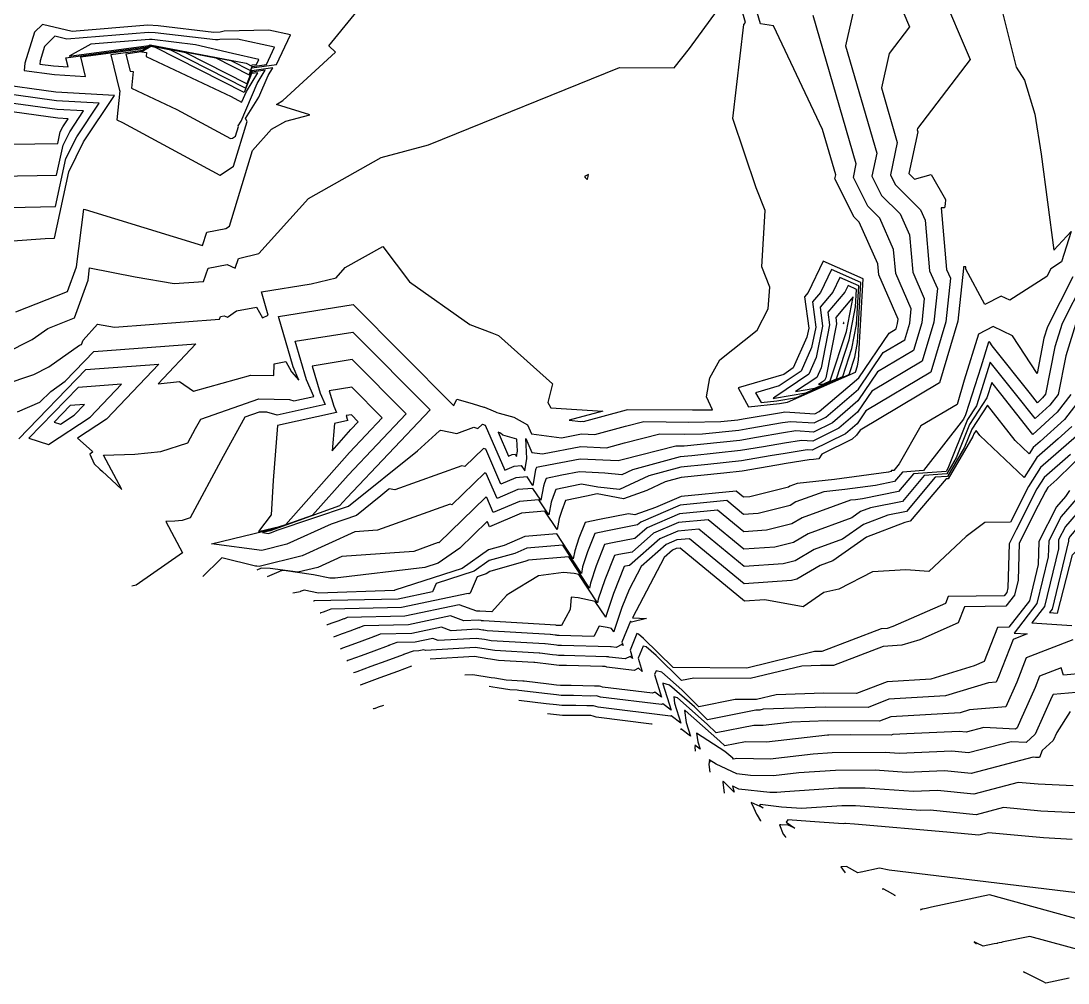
# Model space of a CAD drawing. Header units: millimetres. Extents: x 1157528 to 1158127, y 1280646 to 1281429.
# Drawn here: x 1157876.6 to 1157953, y 1280662.4 to 1280732.7 of the extents above; entities that cross this region are included whole.
import ezdxf

# ---------------------------------------------------------------- set-up
doc = ezdxf.new("R2010")
doc.units = ezdxf.units.MM
doc.layers.add('OCTUBRE', color=31, linetype='Continuous')

msp = doc.modelspace()

# ---------------------------------------------------------------- linework, layer by layer
at = {"layer": 'OCTUBRE', "flags": 128}
for points, elevation in [([(1157876.209, 1280711.447), (1157879.985, 1280712.931), (1157880.626, 1280714.729), (1157881.169, 1280718.96), (1157881.273, 1280718.939), (1157889.843, 1280716.307), (1157890.149, 1280717.279), (1157891.528, 1280717.535), (1157891.799, 1280717.719), (1157893.495, 1280723.237), (1157894.884, 1280724.786), (1157895.932, 1280725.378), (1157897.67, 1280725.838), (1157895.236, 1280726.595), (1157895.701, 1280726.897), (1157899.547, 1280730.416), (1157899.068, 1280730.895), (1157904.396, 1280737.447)], 470.5), ([(1157943.736, 1280734.979), (1157945.894, 1280729.895), (1157942.055, 1280724.847), (1157942.034, 1280724.756), (1157942.077, 1280724.609), (1157941.424, 1280721.55), (1157941.426, 1280721.546), (1157941.838, 1280721.133), (1157943.055, 1280721.497), (1157944.088, 1280719.648), (1157944.075, 1280719.312), (1157944.019, 1280719.059), (1157943.78, 1280719.061), (1157944.177, 1280714.552), (1157944.463, 1280713.897), (1157944.127, 1280710.726), (1157943.033, 1280707.046), (1157938.284, 1280704.22), (1157937.639, 1280703.268), (1157936.795, 1280702.543), (1157934.355, 1280701.334), (1157933.988, 1280701.358), (1157932.399, 1280701.107), (1157931.284, 1280700.917), (1157929.188, 1280700.554), (1157926.736, 1280700.299), (1157924.762, 1280700.093), (1157922.432, 1280699.455), (1157920.287, 1280698.463), (1157918.696, 1280698.641), (1157917.51, 1280698.859), (1157917.394, 1280698.836), (1157915.645, 1280698.461), (1157915.442, 1280697.95), (1157915.303, 1280697.536), (1157915.14, 1280696.61), (1157914.406, 1280697.717), (1157912.989, 1280697.6), (1157911.072, 1280696.776), (1157910.598, 1280697.874), (1157910.528, 1280697.9), (1157907.095, 1280694.57), (1157907.053, 1280694.583), (1157905.275, 1280693.944), (1157900.005, 1280693.573), (1157898.247, 1280692.773), (1157896.802, 1280692.415), (1157894.788, 1280692.697), (1157894.109, 1280692.706), (1157894.076, 1280692.692), (1157893.794, 1280692.576)], 474), ([(1157872.942, 1280705.329), (1157877.511, 1280706.878), (1157878.62, 1280707.436), (1157880.861, 1280709.014), (1157881.01, 1280709.072), (1157881.119, 1280709.378), (1157882.176, 1280710.549), (1157883.407, 1280710.336), (1157891.078, 1280710.915), (1157891.144, 1280711.112), (1157891.425, 1280711.166), (1157891.672, 1280711.055), (1157892.325, 1280711.515), (1157893.777, 1280711.798), (1157894.218, 1280711.002), (1157894.637, 1280711.194), (1157894.135, 1280712.915), (1157897.778, 1280713.5), (1157899.586, 1280713.939), (1157900.252, 1280714.683), (1157902.995, 1280716.232), (1157904.953, 1280713.631), (1157909.37, 1280710.524), (1157910.964, 1280709.912), (1157911.442, 1280709.728), (1157915.384, 1280706.188), (1157915.064, 1280704.818), (1157915.282, 1280704.421), (1157919.069, 1280704.185), (1157916.613, 1280703.535), (1157917.458, 1280703.427), (1157917.573, 1280703.448), (1157917.651, 1280703.445), (1157920.794, 1280704.295), (1157920.896, 1280704.321), (1157925.621, 1280704.278), (1157927.073, 1280704.297), (1157926.649, 1280705.228), (1157926.877, 1280706.618), (1157927.611, 1280707.93), (1157930.345, 1280710.121), (1157931.153, 1280711.658), (1157931.256, 1280713.255), (1157930.676, 1280714.741), (1157930.936, 1280718.863), (1157930.262, 1280720.504), (1157928.573, 1280725.587), (1157929.367, 1280732.441), (1157929.488, 1280732.595), (1157929.131, 1280733.874)], 471.5), ([(1157876.314, 1280704.149), (1157877.948, 1280704.855), (1157878.753, 1280705.627), (1157879.796, 1280706.384), (1157881.898, 1280708.559), (1157889.348, 1280709.111), (1157886.587, 1280706.198), (1157888.161, 1280706.359), (1157889.168, 1280705.66), (1157893.353, 1280706.824), (1157895.036, 1280706.805), (1157895.061, 1280707.656), (1157895.927, 1280707.825), (1157896.343, 1280707.074), (1157896.873, 1280706.455), (1157896.449, 1280707.422), (1157895.374, 1280711.105), (1157900.834, 1280711.982), (1157908.086, 1280704.686), (1157908.178, 1280704.59), (1157908.186, 1280704.606), (1157908.41, 1280705.068), (1157909.351, 1280704.788), (1157909.59, 1280704.718), (1157910.383, 1280704.482), (1157910.422, 1280704.47), (1157911.066, 1280704.208), (1157911.221, 1280704.145), (1157911.331, 1280704.1), (1157911.493, 1280704.034), (1157912.576, 1280703.744), (1157913.571, 1280703.19), (1157913.853, 1280702.533), (1157916.057, 1280702.251), (1157917.519, 1280702.524), (1157918.494, 1280702.48), (1157920.72, 1280703.082), (1157922.065, 1280703.426), (1157925.334, 1280703.396), (1157927.69, 1280703.428), (1157928.941, 1280703.557), (1157929.325, 1280703.624), (1157932.13, 1280704.1), (1157932.367, 1280704.138), (1157934.55, 1280703.99), (1157934.881, 1280704.154), (1157937.769, 1280706.635), (1157939.98, 1280709.896), (1157940.485, 1280710.196), (1157940.602, 1280710.587), (1157940.637, 1280710.925), (1157939.225, 1280714.152), (1157939.155, 1280714.945), (1157937.798, 1280718.008), (1157937.438, 1280718.369), (1157936.016, 1280721.171), (1157936.081, 1280721.472), (1157935.121, 1280724.777), (1157931.54, 1280732.361), (1157930.58, 1280732.498), (1157930.098, 1280734.144)], 472), ([(1157940.499, 1280734.584), (1157941.477, 1280732.281), (1157939.987, 1280730.323), (1157939.415, 1280727.828), (1157940.578, 1280723.825), (1157940.072, 1280721.455), (1157940.429, 1280720.752), (1157942.281, 1280718.895), (1157942.614, 1280718.145), (1157942.939, 1280714.452), (1157943.507, 1280713.154), (1157943.246, 1280710.691), (1157942.396, 1280707.833), (1157938.708, 1280705.639), (1157937.671, 1280704.11), (1157936.317, 1280702.946), (1157934.403, 1280701.998), (1157933.582, 1280702.053), (1157932.332, 1280701.855), (1157930.794, 1280701.594), (1157929.126, 1280701.304), (1157925.571, 1280700.936), (1157924.722, 1280700.847), (1157921.231, 1280699.891), (1157920.448, 1280699.528), (1157919.213, 1280699.667), (1157917.356, 1280699.749), (1157916.076, 1280699.511), (1157914.934, 1280699.266), (1157914.813, 1280698.962), (1157914.731, 1280698.717), (1157914.548, 1280697.679), (1157913.971, 1280698.55), (1157912.856, 1280698.458), (1157911.349, 1280697.81), (1157910.559, 1280699.639), (1157910.444, 1280699.682), (1157908.043, 1280697.355), (1157907.918, 1280697.393), (1157902.612, 1280695.484), (1157900.967, 1280695.369), (1157897.126, 1280693.621), (1157893.967, 1280692.838), (1157893.811, 1280692.86), (1157893.698, 1280692.862), (1157891.252, 1280693.471), (1157891.148, 1280693.37), (1157889.852, 1280692.119)], 473.5), ([(1157947.948, 1280734.615), (1157949.267, 1280729.33), (1157949.877, 1280728.376), (1157950.625, 1280725.906), (1157951.092, 1280722.968), (1157952.019, 1280715.954), (1157953.265, 1280717.308), (1157952.564, 1280715.113), (1157951.788, 1280714.58), (1157951.505, 1280714.022), (1157948.786, 1280712.291), (1157948.167, 1280712.59), (1157946.977, 1280711.982), (1157945.588, 1280714.562), (1157945.573, 1280714.731), (1157945.408, 1280714.732), (1157945.415, 1280714.652), (1157945.42, 1280714.641), (1157945.008, 1280710.76), (1157943.67, 1280706.258), (1157937.861, 1280702.801), (1157937.606, 1280702.426), (1157937.274, 1280702.141), (1157935.061, 1280701.044), (1157934.848, 1280700.71), (1157934.462, 1280700.656), (1157934.133, 1280700.622), (1157932.467, 1280700.358), (1157931.774, 1280700.241), (1157929.25, 1280699.803), (1157927.901, 1280699.663), (1157924.802, 1280699.339), (1157923.632, 1280699.019), (1157922.291, 1280698.398), (1157920.586, 1280697.782), (1157918.652, 1280698.137), (1157917.87, 1280697.981), (1157916.356, 1280697.656), (1157916.071, 1280696.937), (1157915.875, 1280696.355), (1157915.732, 1280695.54), (1157914.841, 1280696.885), (1157913.121, 1280696.742), (1157910.795, 1280695.742), (1157910.637, 1280696.109), (1157910.613, 1280696.118), (1157908.624, 1280694.189), (1157907.052, 1280693.072), (1157906.069, 1280692.755), (1157899.533, 1280691.988), (1157899.129, 1280691.973), (1157897.942, 1280692.229), (1157895.765, 1280692.534), (1157895.632, 1280692.536), (1157895.626, 1280692.533), (1157895.515, 1280692.488), (1157895.407, 1280692.443), (1157894.549, 1280692.09)], 474.5), ([(1157873.386, 1280707.411), (1157877.398, 1280709.43), (1157878.535, 1280710.23), (1157880.498, 1280711.002), (1157881.478, 1280713.752), (1157881.595, 1280714.662), (1157884.92, 1280714.006), (1157887.771, 1280713.512), (1157889.916, 1280713.674), (1157890.242, 1280714.649), (1157891.629, 1280714.912), (1157892.22, 1280714.647), (1157892.453, 1280715.337), (1157893.952, 1280715.702), (1157897.568, 1280719.734), (1157902.873, 1280722.73), (1157906.329, 1280723.645), (1157920.28, 1280729.313), (1157924.272, 1280729.275), (1157925.411, 1280730.695), (1157927.444, 1280733.499)], 471), ([(1157876.432, 1280702.179), (1157881.322, 1280707.239), (1157886.635, 1280707.633), (1157882.82, 1280703.61), (1157880.7, 1280702.217), (1157881.775, 1280701.259), (1157881.802, 1280701.182), (1157881.6, 1280701.047), (1157881.924, 1280700.345), (1157882.344, 1280699.956), (1157882.533, 1280699.781), (1157882.828, 1280699.508), (1157883.951, 1280698.469), (1157882.603, 1280700.971), (1157884.894, 1280701.058), (1157886.792, 1280701.254), (1157888.768, 1280701.867), (1157889.335, 1280702.921), (1157889.704, 1280703.593), (1157893.939, 1280705.101), (1157896.198, 1280705.035), (1157896.512, 1280704.949), (1157897.962, 1280705.273), (1157897.438, 1280706.47), (1157896.613, 1280709.295), (1157900.802, 1280709.968), (1157906.451, 1280704.285), (1157900.37, 1280697.846), (1157899.852, 1280697.261), (1157894.773, 1280695.456), (1157894.205, 1280695.321), (1157894.657, 1280695.261), (1157894.882, 1280695.316), (1157895.28, 1280695.497), (1157900.492, 1280697.257), (1157905.534, 1280701.298), (1157907.154, 1280702.744), (1157907.232, 1280702.804), (1157908.407, 1280702.566), (1157909.648, 1280703.012), (1157909.94, 1280702.923), (1157910.274, 1280703.246), (1157910.482, 1280703.169), (1157911.903, 1280699.878), (1157912.592, 1280700.174), (1157913.101, 1280700.216), (1157913.364, 1280699.818), (1157913.525, 1280700.726), (1157913.442, 1280702.199), (1157913.882, 1280701.175), (1157914.656, 1280701.076), (1157917.465, 1280701.599), (1157919.338, 1280701.516), (1157920.646, 1280701.869), (1157923.235, 1280702.531), (1157925.048, 1280702.514), (1157926.355, 1280702.532), (1157929.003, 1280702.806), (1157929.815, 1280702.947), (1157932.197, 1280703.352), (1157932.772, 1280703.443), (1157934.501, 1280703.326), (1157935.36, 1280703.751), (1157937.736, 1280705.793), (1157939.556, 1280708.477), (1157941.122, 1280709.409), (1157941.483, 1280710.622), (1157941.594, 1280711.668), (1157940.463, 1280714.252), (1157940.308, 1280716.012), (1157939.292, 1280718.304), (1157938.435, 1280719.163), (1157937.368, 1280721.266), (1157937.58, 1280722.257), (1157934.429, 1280733.106)], 472.5), ([(1157937.456, 1280733.778), (1157936.796, 1280730.9), (1157939.079, 1280723.041), (1157938.72, 1280721.361), (1157939.432, 1280719.958), (1157940.787, 1280718.599), (1157941.461, 1280717.078), (1157941.701, 1280714.352), (1157942.55, 1280712.411), (1157942.364, 1280710.657), (1157941.759, 1280708.621), (1157939.132, 1280707.058), (1157937.704, 1280704.951), (1157935.838, 1280703.349), (1157934.452, 1280702.662), (1157933.177, 1280702.748), (1157932.265, 1280702.603), (1157930.304, 1280702.271), (1157929.065, 1280702.055), (1157925.02, 1280701.636), (1157924.762, 1280701.633), (1157924.404, 1280701.636), (1157920.571, 1280700.656), (1157920.182, 1280700.551), (1157917.41, 1280700.674), (1157914.582, 1280700.147), (1157914.223, 1280700.07), (1157914.185, 1280699.975), (1157914.159, 1280699.898), (1157913.956, 1280698.749), (1157913.536, 1280699.383), (1157912.724, 1280699.316), (1157911.626, 1280698.844), (1157910.52, 1280701.404), (1157910.359, 1280701.464), (1157908.992, 1280700.139), (1157908.783, 1280700.202), (1157903.877, 1280698.438), (1157903.462, 1280698.522), (1157903.434, 1280698.501), (1157902.862, 1280697.99), (1157901.081, 1280696.563), (1157899.24, 1280695.941), (1157896.004, 1280694.469), (1157894.173, 1280694.015), (1157890.494, 1280694.504), (1157895.116, 1280695.604), (1157897.88, 1280696.586), (1157900.469, 1280699.51), (1157904.705, 1280703.995), (1157900.77, 1280707.954), (1157897.852, 1280707.485), (1157898.426, 1280705.517), (1157898.792, 1280704.683), (1157895.294, 1280703.903), (1157894.535, 1280704.111), (1157893.974, 1280704.127), (1157892.924, 1280703.753), (1157891.347, 1280700.884), (1157888.929, 1280696.388), (1157888.36, 1280696.211), (1157887.814, 1280696.155), (1157887.155, 1280696.13), (1157888.385, 1280693.847), (1157884.986, 1280691.464), (1157884.672, 1280691.403)], 473), ([(1157873.596, 1280716.46), (1157878.357, 1280716.818), (1157879.027, 1280716.832), (1157880.068, 1280721.674), (1157881.156, 1280723.874), (1157883.417, 1280727.252), (1157879.12, 1280727.513), (1157874.557, 1280728.14)], 469.5), ([(1157874.887, 1280721.354), (1157879.182, 1280721.444), (1157879.65, 1280723.62), (1157880.139, 1280724.608), (1157881.155, 1280726.126), (1157879.224, 1280726.244), (1157872.293, 1280727.197)], 468.5), ([(1157872.453, 1280718.998), (1157879.104, 1280719.138), (1157879.859, 1280722.647), (1157880.648, 1280724.241), (1157882.286, 1280726.689), (1157879.172, 1280726.878), (1157873.425, 1280727.668)], 469), ([(1157870.754, 1280723.621), (1157877.597, 1280723.716), (1157879.26, 1280723.751), (1157879.441, 1280724.593), (1157879.63, 1280724.976), (1157880.024, 1280725.564), (1157879.276, 1280725.609), (1157871.161, 1280726.725)], 468), ([(1157953.403, 1280714.007), (1157951.547, 1280710.349), (1157951.287, 1280709.518), (1157950.78, 1280706.946), (1157948.978, 1280709.689), (1157947.572, 1280710.368), (1157946.515, 1280709.828), (1157945.471, 1280706.456), (1157944.944, 1280704.683), (1157942.296, 1280703.108), (1157940.704, 1280700.345), (1157940.326, 1280699.861), (1157940.158, 1280699.848), (1157940.095, 1280699.773), (1157939.941, 1280699.742), (1157935.988, 1280699.188), (1157933.275, 1280698.91), (1157932.736, 1280698.713), (1157932.621, 1280698.646), (1157929.8, 1280697.932), (1157929.335, 1280697.899), (1157928.797, 1280698.344), (1157924.781, 1280697.95), (1157922.916, 1280697.153), (1157921.406, 1280696.607), (1157920.936, 1280696.693), (1157918.822, 1280696.271), (1157917.779, 1280696.047), (1157917.328, 1280694.911), (1157917.019, 1280693.992), (1157916.915, 1280693.402), (1157915.712, 1280695.219), (1157913.386, 1280695.026), (1157911.854, 1280694.367), (1157910.722, 1280694.05), (1157908.804, 1280692.687), (1157903.883, 1280691.101), (1157903.882, 1280691.097), (1157903.867, 1280691.094), (1157903.827, 1280691.093), (1157898.297, 1280690.878), (1157897.253, 1280691.103), (1157896.98, 1280691.003), (1157896.977, 1280691.002), (1157896.964, 1280690.997), (1157896.853, 1280690.972), (1157896.438, 1280690.877)], 475.5), ([(1157954.21, 1280713.721), (1157952.623, 1280710.592), (1157952.086, 1280708.879), (1157951.408, 1280705.434), (1157951.192, 1280705.153), (1157950.803, 1280704.803), (1157950.296, 1280705.448), (1157947.497, 1280708.973), (1157947.327, 1280709.232), (1157947.275, 1280709.257), (1157947.237, 1280709.237), (1157946.667, 1280707.397), (1157945.59, 1280703.994), (1157945.546, 1280703.927), (1157945.414, 1280703.598), (1157942.479, 1280699.842), (1157940.955, 1280699.725), (1157940.381, 1280699.047), (1157938.99, 1280698.768), (1157936.751, 1280698.454), (1157935.215, 1280698.297), (1157933.177, 1280697.552), (1157932.742, 1280697.298), (1157930.411, 1280696.708), (1157929.348, 1280696.632), (1157928.118, 1280697.649), (1157924.72, 1280697.315), (1157921.835, 1280696.083), (1157921.599, 1280695.876), (1157919.298, 1280695.416), (1157918.49, 1280695.242), (1157917.956, 1280693.899), (1157917.592, 1280692.811), (1157917.507, 1280692.332), (1157916.147, 1280694.386), (1157913.518, 1280694.168), (1157912.654, 1280693.796), (1157910.766, 1280693.267), (1157909.68, 1280692.495), (1157906.893, 1280691.597), (1157906.633, 1280690.998), (1157904.118, 1280690.462), (1157898.002, 1280690.325), (1157897.994, 1280690.322), (1157897.993, 1280690.322), (1157897.993, 1280690.322), (1157897.993, 1280690.322), (1157897.993, 1280690.322), (1157897.993, 1280690.322), (1157897.993, 1280690.322), (1157897.993, 1280690.322), (1157897.977, 1280690.316), (1157897.964, 1280690.311), (1157897.951, 1280690.307), (1157897.949, 1280690.306), (1157897.948, 1280690.306)], 476), ([(1157953.698, 1280710.835), (1157952.885, 1280708.24), (1157952.329, 1280705.417), (1157951.724, 1280704.629), (1157950.634, 1280703.648), (1157949.212, 1280705.457), (1157947.366, 1280707.781), (1157946.351, 1280704.573), (1157945.702, 1280703.576), (1157944.271, 1280700.009), (1157944.139, 1280699.785), (1157941.753, 1280699.603), (1157940.668, 1280698.321), (1157938.039, 1280697.794), (1157937.514, 1280697.721), (1157937.154, 1280697.684), (1157933.619, 1280696.392), (1157932.864, 1280695.949), (1157931.022, 1280695.484), (1157929.361, 1280695.364), (1157927.439, 1280696.954), (1157924.659, 1280696.681), (1157922.299, 1280695.673), (1157921.405, 1280694.887), (1157919.774, 1280694.56), (1157919.201, 1280694.438), (1157918.585, 1280692.886), (1157918.164, 1280691.63), (1157918.099, 1280691.263), (1157916.582, 1280693.553), (1157913.651, 1280693.31), (1157913.453, 1280693.225), (1157910.81, 1280692.484), (1157910.556, 1280692.303), (1157909.903, 1280692.092), (1157909.459, 1280691.069), (1157909.385, 1280690.899), (1157909.304, 1280690.844), (1157909.239, 1280690.868), (1157904.369, 1280689.83), (1157899.207, 1280689.715), (1157899.094, 1280689.673), (1157899.086, 1280689.67), (1157899.085, 1280689.67), (1157899.081, 1280689.669), (1157899.081, 1280689.668), (1157899.076, 1280689.667), (1157899.075, 1280689.666), (1157899.074, 1280689.666), (1157898.852, 1280689.584), (1157898.656, 1280689.512), (1157898.478, 1280689.447), (1157898.45, 1280689.437), (1157898.433, 1280689.43)], 476.5), ([(1157953.25, 1280705.401), (1157952.256, 1280704.105), (1157950.465, 1280702.493), (1157948.127, 1280705.466), (1157947.473, 1280706.291), (1157947.112, 1280705.152), (1157945.858, 1280703.226), (1157944.88, 1280700.789), (1157944.189, 1280699.605), (1157942.55, 1280699.48), (1157940.954, 1280697.595), (1157938.621, 1280697.127), (1157937.897, 1280696.849), (1157937.266, 1280696.402), (1157934.06, 1280695.231), (1157932.986, 1280694.601), (1157931.633, 1280694.259), (1157929.374, 1280694.097), (1157926.761, 1280696.259), (1157924.598, 1280696.046), (1157922.762, 1280695.262), (1157921.211, 1280693.897), (1157920.249, 1280693.705), (1157919.912, 1280693.633), (1157919.213, 1280691.873), (1157918.736, 1280690.449), (1157918.691, 1280690.193), (1157917.32, 1280692.262), (1157916.967, 1280692.335), (1157916.198, 1280692.407), (1157914.38, 1280692.164), (1157912.195, 1280690.837), (1157912.147, 1280690.824), (1157912.137, 1280690.8), (1157912.029, 1280690.726), (1157910.976, 1280689.522), (1157910.077, 1280689.576), (1157910.057, 1280689.579), (1157910.051, 1280689.58), (1157910.019, 1280689.585), (1157909.871, 1280689.576), (1157908.59, 1280690.044), (1157904.621, 1280689.199), (1157900.412, 1280689.104), (1157900.194, 1280689.024), (1157900.178, 1280689.018), (1157900.176, 1280689.018), (1157900.169, 1280689.015), (1157900.168, 1280689.015), (1157900.159, 1280689.011), (1157900.157, 1280689.011), (1157900.156, 1280689.01), (1157899.727, 1280688.853), (1157899.348, 1280688.713), (1157899.005, 1280688.587), (1157898.951, 1280688.568), (1157898.917, 1280688.555)], 477), ([(1157954.172, 1280705.384), (1157952.788, 1280703.581), (1157950.999, 1280701.971), (1157950.5, 1280701.537), (1157950.208, 1280701.071), (1157949.172, 1280702.049), (1157947.157, 1280704.631), (1157946.014, 1280702.876), (1157945.489, 1280701.568), (1157944.238, 1280699.426), (1157943.347, 1280699.358), (1157941.241, 1280696.869), (1157939.878, 1280696.596), (1157938.111, 1280695.916), (1157936.57, 1280694.826), (1157934.502, 1280694.07), (1157933.107, 1280693.253), (1157932.244, 1280693.035), (1157929.387, 1280692.83), (1157926.082, 1280695.564), (1157924.537, 1280695.412), (1157923.226, 1280694.852), (1157921.016, 1280692.908), (1157920.725, 1280692.85), (1157920.623, 1280692.828), (1157919.842, 1280690.86), (1157919.308, 1280689.268), (1157919.282, 1280689.124), (1157918.51, 1280690.29), (1157917.278, 1280690.543), (1157916.752, 1280690.592), (1157916.675, 1280689.692), (1157916.052, 1280688.524), (1157915.718, 1280688.534), (1157915.699, 1280688.534), (1157915.692, 1280688.535), (1157915.678, 1280688.536), (1157915.634, 1280688.541), (1157915.631, 1280688.542), (1157910.354, 1280688.856), (1157910.219, 1280688.877), (1157910.175, 1280688.884), (1157909.957, 1280688.918), (1157908.932, 1280688.859), (1157907.942, 1280689.221), (1157904.872, 1280688.567), (1157901.617, 1280688.494), (1157901.294, 1280688.375), (1157901.271, 1280688.367), (1157901.267, 1280688.365), (1157901.257, 1280688.361), (1157901.256, 1280688.361), (1157901.242, 1280688.356), (1157901.239, 1280688.355), (1157901.237, 1280688.354), (1157900.602, 1280688.121), (1157900.04, 1280687.915), (1157899.532, 1280687.728), (1157899.452, 1280687.699), (1157899.402, 1280687.68)], 477.5), ([(1157953.32, 1280703.057), (1157952.333, 1280702.169), (1157950.767, 1280700.807), (1157949.85, 1280699.344), (1157946.6, 1280702.413), (1157946.325, 1280702.765), (1157946.169, 1280702.525), (1157946.098, 1280702.347), (1157944.287, 1280699.246), (1157944.145, 1280699.235), (1157941.527, 1280696.143), (1157941.135, 1280696.065), (1157938.325, 1280694.983), (1157935.875, 1280693.25), (1157934.943, 1280692.91), (1157933.229, 1280691.905), (1157932.855, 1280691.81), (1157929.4, 1280691.562), (1157925.403, 1280694.869), (1157924.476, 1280694.778), (1157923.69, 1280694.442), (1157921.878, 1280692.848), (1157920.988, 1280691.15), (1157920.471, 1280689.847), (1157919.88, 1280688.087), (1157919.874, 1280688.054), (1157919.7, 1280688.318), (1157919.377, 1280688.384), (1157918.815, 1280688.467), (1157918.42, 1280687.726), (1157915.891, 1280687.802), (1157915.746, 1280687.802), (1157915.692, 1280687.808), (1157915.585, 1280687.821), (1157915.249, 1280687.86), (1157915.23, 1280687.863), (1157910.63, 1280688.137), (1157910.38, 1280688.176), (1157910.299, 1280688.189), (1157909.895, 1280688.252), (1157907.994, 1280688.141), (1157907.294, 1280688.397), (1157905.123, 1280687.935), (1157902.822, 1280687.883), (1157902.394, 1280687.726), (1157902.363, 1280687.715), (1157902.358, 1280687.713), (1157902.345, 1280687.708), (1157902.343, 1280687.707), (1157902.326, 1280687.701), (1157902.321, 1280687.699), (1157902.318, 1280687.698), (1157901.477, 1280687.389), (1157900.732, 1280687.116), (1157900.059, 1280686.868), (1157899.954, 1280686.829), (1157899.887, 1280686.805)], 478), ([(1157953.667, 1280702.366), (1157951.034, 1280700.077), (1157950.164, 1280698.688), (1157948.843, 1280696.073), (1157946.968, 1280696.05), (1157945.603, 1280695.024), (1157942.889, 1280692.474), (1157941.207, 1280692.588), (1157938.772, 1280692.458), (1157936.318, 1280691.187), (1157935.206, 1280690.93), (1157933.699, 1280689.88), (1157930.908, 1280690.402), (1157929.413, 1280690.295), (1157924.724, 1280694.174), (1157924.415, 1280694.143), (1157924.153, 1280694.031), (1157923.549, 1280693.5), (1157921.235, 1280689.086), (1157922.26, 1280689.036), (1157921.158, 1280688.778), (1157921.106, 1280688.829), (1157921.098, 1280688.837), (1157921.095, 1280688.837), (1157920.467, 1280687.32), (1157920.546, 1280687.071), (1157920.47, 1280687.129), (1157920.047, 1280686.913), (1157919.692, 1280686.957), (1157919.68, 1280686.961), (1157919.669, 1280686.964), (1157919.635, 1280686.963), (1157916.064, 1280687.07), (1157915.793, 1280687.07), (1157915.692, 1280687.082), (1157915.492, 1280687.105), (1157914.865, 1280687.179), (1157914.829, 1280687.183), (1157910.907, 1280687.417), (1157910.542, 1280687.474), (1157910.423, 1280687.493), (1157909.833, 1280687.586), (1157907.056, 1280687.424), (1157906.646, 1280687.574), (1157905.375, 1280687.303), (1157904.027, 1280687.273), (1157903.494, 1280687.077), (1157903.456, 1280687.063), (1157903.449, 1280687.061), (1157903.433, 1280687.054), (1157903.431, 1280687.054), (1157903.409, 1280687.046), (1157903.403, 1280687.043), (1157903.4, 1280687.042), (1157902.351, 1280686.657), (1157901.425, 1280686.317), (1157900.586, 1280686.009), (1157900.455, 1280685.96), (1157900.371, 1280685.93)], 478.5), ([(1157953.215, 1280701.011), (1157951.301, 1280699.346), (1157950.776, 1280698.508), (1157949.264, 1280695.516), (1157948.742, 1280694.492), (1157948.655, 1280691.272), (1157948.575, 1280690.941), (1157948.387, 1280690.7), (1157944.283, 1280690.65), (1157944.085, 1280690.136), (1157940.253, 1280688.446), (1157939.831, 1280688.318), (1157939.401, 1280688.291), (1157935.072, 1280686.624), (1157934.855, 1280686.625), (1157934.538, 1280686.614), (1157929.582, 1280685.41), (1157924.214, 1280685.466), (1157924.197, 1280685.463), (1157922.037, 1280687.578), (1157921.668, 1280687.904), (1157921.561, 1280687.932), (1157921.061, 1280686.723), (1157921.25, 1280686.123), (1157921.067, 1280686.262), (1157920.708, 1280686.079), (1157919.533, 1280686.223), (1157919.493, 1280686.236), (1157919.457, 1280686.248), (1157919.344, 1280686.245), (1157916.236, 1280686.338), (1157915.84, 1280686.338), (1157915.692, 1280686.355), (1157915.399, 1280686.39), (1157914.481, 1280686.498), (1157914.428, 1280686.504), (1157911.183, 1280686.698), (1157910.704, 1280686.773), (1157910.547, 1280686.798), (1157909.771, 1280686.92), (1157906.118, 1280686.706), (1157905.998, 1280686.75), (1157905.626, 1280686.671), (1157905.232, 1280686.662), (1157904.594, 1280686.428), (1157904.548, 1280686.411), (1157904.541, 1280686.408), (1157904.52, 1280686.401), (1157904.519, 1280686.4), (1157904.492, 1280686.39), (1157904.485, 1280686.388), (1157904.481, 1280686.386), (1157903.226, 1280685.925), (1157902.117, 1280685.518), (1157901.113, 1280685.149), (1157900.956, 1280685.091), (1157900.856, 1280685.055)], 479), ([(1157954.511, 1280701.432), (1157952.225, 1280699.187), (1157951.569, 1280698.616), (1157951.388, 1280698.329), (1157950.87, 1280697.302), (1157949.466, 1280694.551), (1157949.392, 1280691.842), (1157949.126, 1280690.736), (1157948.5, 1280689.934), (1157945.483, 1280689.897), (1157945.032, 1280688.725), (1157942.229, 1280687.489), (1157940.898, 1280687.084), (1157939.543, 1280687.001), (1157935.914, 1280685.604), (1157934.975, 1280685.61), (1157933.601, 1280685.562), (1157929.82, 1280684.642), (1157925.725, 1280684.686), (1157924.828, 1280684.506), (1157922.968, 1280686.327), (1157922.239, 1280686.972), (1157922.027, 1280687.026), (1157921.655, 1280686.127), (1157921.955, 1280685.174), (1157921.665, 1280685.396), (1157921.368, 1280685.244), (1157919.374, 1280685.49), (1157919.307, 1280685.512), (1157919.245, 1280685.532), (1157919.054, 1280685.527), (1157916.409, 1280685.606), (1157915.887, 1280685.606), (1157915.692, 1280685.629), (1157915.307, 1280685.674), (1157914.097, 1280685.817), (1157914.027, 1280685.825), (1157911.46, 1280685.978), (1157910.865, 1280686.072), (1157910.671, 1280686.102), (1157909.709, 1280686.253), (1157906.472, 1280686.064)], 479.5), ([(1157953.142, 1280698.385), (1157952.855, 1280697.952), (1157952.2, 1280697.189), (1157950.913, 1280694.667), (1157950.867, 1280692.982), (1157950.227, 1280690.327), (1157948.726, 1280688.402), (1157947.883, 1280688.391), (1157946.925, 1280685.904), (1157946.182, 1280685.576), (1157943.032, 1280684.616), (1157939.825, 1280684.421), (1157937.599, 1280683.564), (1157935.215, 1280683.58), (1157931.727, 1280683.456), (1157930.296, 1280683.108), (1157928.746, 1280683.125), (1157926.09, 1280682.591), (1157924.83, 1280683.825), (1157923.381, 1280685.107), (1157922.958, 1280685.215), (1157922.842, 1280684.934), (1157923.364, 1280683.278), (1157922.86, 1280683.663), (1157922.688, 1280683.576), (1157919.056, 1280684.023), (1157918.933, 1280684.063), (1157918.821, 1280684.1), (1157918.473, 1280684.091), (1157916.755, 1280684.142), (1157915.982, 1280684.142), (1157915.692, 1280684.176), (1157915.121, 1280684.244), (1157913.328, 1280684.455), (1157913.225, 1280684.467), (1157912.013, 1280684.539), (1157911.188, 1280684.669), (1157910.919, 1280684.711), (1157909.585, 1280684.921), (1157908.999, 1280684.887)], 480.5), ([(1157953.631, 1280697.76), (1157952.532, 1280696.481), (1157951.637, 1280694.725), (1157951.605, 1280693.552), (1157950.778, 1280690.123), (1157949.104, 1280687.975), (1157950.068, 1280687.912), (1157949.031, 1280687.506), (1157947.979, 1280684.776), (1157947.804, 1280684.385), (1157947.226, 1280684.335), (1157944.099, 1280683.382), (1157939.966, 1280683.131), (1157938.442, 1280682.544), (1157935.335, 1280682.564), (1157930.79, 1280682.403), (1157930.534, 1280682.341), (1157930.257, 1280682.344), (1157926.721, 1280681.634), (1157925.761, 1280682.574), (1157923.952, 1280684.175), (1157923.454, 1280684.301), (1157923.46, 1280684.261), (1157924.069, 1280682.33), (1157923.457, 1280682.797), (1157923.348, 1280682.741), (1157918.897, 1280683.289), (1157918.747, 1280683.338), (1157918.609, 1280683.384), (1157918.183, 1280683.373), (1157916.927, 1280683.41), (1157916.029, 1280683.41), (1157915.692, 1280683.45), (1157915.028, 1280683.528), (1157912.944, 1280683.774), (1157912.824, 1280683.788), (1157912.29, 1280683.82), (1157911.35, 1280683.967), (1157911.043, 1280684.015), (1157910.781, 1280684.057)], 481), ([(1157954.407, 1280697.568), (1157952.865, 1280695.773), (1157952.36, 1280694.783), (1157952.342, 1280694.122), (1157951.329, 1280689.919), (1157950.397, 1280688.723), (1157953.318, 1280688.532)], 481.5), ([(1157953.385, 1280687.487), (1157949.997, 1280686.162), (1157949.312, 1280684.382), (1157948.505, 1280682.584), (1157945.85, 1280682.357), (1157945.166, 1280682.148), (1157940.107, 1280681.841), (1157939.284, 1280681.524), (1157935.455, 1280681.549), (1157932.884, 1280681.458), (1157930.782, 1280681.216), (1157930.102, 1280681.229), (1157927.352, 1280680.677), (1157926.692, 1280681.323), (1157924.522, 1280683.242), (1157924.245, 1280683.313), (1157924.31, 1280682.852), (1157924.774, 1280681.382), (1157924.055, 1280681.931), (1157924.008, 1280681.907), (1157918.739, 1280682.555), (1157918.56, 1280682.614), (1157918.397, 1280682.667), (1157917.892, 1280682.655), (1157917.1, 1280682.678), (1157916.076, 1280682.678), (1157915.692, 1280682.723), (1157914.935, 1280682.813), (1157912.949, 1280683.047)], 481.5), ([(1157901.341, 1280684.18), (1157901.343, 1280684.181), (1157901.345, 1280684.181), (1157901.457, 1280684.222), (1157901.64, 1280684.29), (1157902.809, 1280684.719), (1157904.101, 1280685.194), (1157905.126, 1280685.57)], 479.5), ([(1157954.288, 1280685.04), (1157952.712, 1280684.901), (1157952.542, 1280685.434), (1157950.964, 1280684.817), (1157950.645, 1280683.988), (1157949.571, 1280681.597), (1157949.326, 1280681.045), (1157949.217, 1280680.947), (1157946.903, 1280681.062), (1157945.599, 1280680.72), (1157945.085, 1280680.769), (1157941.284, 1280680.614), (1157940.248, 1280680.551), (1157940.126, 1280680.504), (1157937.146, 1280680.524), (1157935.586, 1280680.509), (1157935.474, 1280680.502), (1157931.033, 1280679.99), (1157929.483, 1280680.021), (1157927.983, 1280679.72), (1157927.623, 1280680.072), (1157925.093, 1280682.31), (1157925.035, 1280682.325), (1157925.16, 1280681.442), (1157925.478, 1280680.434), (1157924.764, 1280680.979), (1157924.766, 1280680.975), (1157924.762, 1280680.955), (1157924.762, 1280680.953), (1157924.77, 1280680.891)], 482), ([(1157954.2, 1280683.683), (1157951.964, 1280683.486), (1157951.855, 1280683.313), (1157950.643, 1280680.579), (1157949.979, 1280679.979), (1157948.901, 1280680.033), (1157945.785, 1280679.215), (1157944.558, 1280679.332), (1157940.71, 1280679.176), (1157939.679, 1280679.252), (1157935.82, 1280679.217), (1157934.435, 1280679.128), (1157931.284, 1280678.765), (1157928.864, 1280678.813), (1157928.614, 1280678.762), (1157928.554, 1280678.821), (1157927.992, 1280679.319), (1157925.923, 1280680.646), (1157926.01, 1280680.032), (1157926.183, 1280679.486), (1157925.796, 1280679.781), (1157925.807, 1280679.761), (1157925.787, 1280679.662), (1157925.787, 1280679.661), (1157925.822, 1280679.353)], 482.5), ([(1157902.301, 1280682.445), (1157902.326, 1280682.451), (1157902.354, 1280682.457), (1157902.371, 1280682.461), (1157902.372, 1280682.461), (1157902.44, 1280682.477), (1157902.459, 1280682.484), (1157902.694, 1280682.57), (1157903.068, 1280682.708)], 480.5), ([(1157922.663, 1280681.316), (1157922.625, 1280681.324), (1157918.58, 1280681.822), (1157918.374, 1280681.889), (1157918.185, 1280681.951), (1157917.602, 1280681.937), (1157917.273, 1280681.947), (1157916.123, 1280681.946), (1157915.692, 1280681.997), (1157915.035, 1280682.074)], 482), ([(1157953.194, 1280682.245), (1157952.227, 1280680.716), (1157951.959, 1280680.112), (1157951.168, 1280679.397), (1157950.957, 1280678.87), (1157950.668, 1280678.884), (1157950.504, 1280678.9), (1157945.971, 1280677.71), (1157944.031, 1280677.895), (1157941.24, 1280677.782), (1157938.96, 1280677.951), (1157936.054, 1280677.925), (1157933.397, 1280677.754), (1157931.535, 1280677.539), (1157929.865, 1280677.572), (1157928.852, 1280677.684), (1157927.339, 1280678.402), (1157926.847, 1280678.718), (1157926.861, 1280678.622), (1157926.887, 1280678.537), (1157926.827, 1280678.583), (1157926.847, 1280678.546), (1157926.811, 1280678.37), (1157926.811, 1280678.369), (1157926.874, 1280677.815)], 483), ([(1157953.409, 1280676.799), (1157950.862, 1280676.923), (1157949.414, 1280677.06), (1157946.156, 1280676.205), (1157943.504, 1280676.459), (1157941.769, 1280676.388), (1157938.24, 1280676.65), (1157936.288, 1280676.633), (1157932.358, 1280676.38), (1157931.786, 1280676.314), (1157931.272, 1280676.324), (1157928.993, 1280676.576), (1157928.564, 1280676.779), (1157928.552, 1280676.784), (1157928.665, 1280676.349), (1157927.85, 1280677.147), (1157927.835, 1280677.077), (1157927.835, 1280677.077), (1157927.927, 1280676.277)], 483.5), ([(1157954.653, 1280674.787), (1157951.056, 1280674.962), (1157948.324, 1280675.221), (1157946.342, 1280674.7), (1157942.976, 1280675.022), (1157942.298, 1280674.995), (1157937.521, 1280675.349), (1157936.522, 1280675.34), (1157933.585, 1280675.152), (1157932.124, 1280675.257), (1157930.558, 1280675.454), (1157930.502, 1280675.382), (1157930.781, 1280675.195), (1157929.9, 1280675.583), (1157929.926, 1280675.521), (1157929.941, 1280675.487), (1157930.093, 1280675.171), (1157930.299, 1280674.742), (1157930.35, 1280674.673), (1157930.589, 1280674.257), (1157930.585, 1280674.233)], 484), ([(1157953.353, 1280672.899), (1157951.25, 1280673.001), (1157947.235, 1280673.381), (1157946.528, 1280673.196), (1157944.205, 1280673.418), (1157937.461, 1280673.999), (1157936.802, 1280674.048), (1157936.756, 1280674.048), (1157936.621, 1280674.039), (1157934.218, 1280674.213), (1157932.578, 1280674.322), (1157932.454, 1280674.161), (1157933.101, 1280673.726), (1157932.547, 1280673.97), (1157932.192, 1280673.942), (1157932.059, 1280673.969), (1157931.964, 1280673.967), (1157932.233, 1280673.279), (1157932.399, 1280673.094), (1157932.403, 1280673.09), (1157932.405, 1280673.087), (1157932.407, 1280673.031), (1157932.407, 1280673.025)], 484.5), ([(1157955.704, 1280668.752), (1157939.981, 1280670.639), (1157939.27, 1280670.788), (1157937.94, 1280670.505), (1157937.921, 1280670.501), (1157937.682, 1280670.451), (1157936.876, 1280670.902), (1157936.45, 1280670.9), (1157936.567, 1280670.73), (1157936.759, 1280670.451)], 485.5), ([(1157940.357, 1280668.821), (1157940.423, 1280668.795), (1157939.863, 1280669.108), (1157939.545, 1280669.287), (1157939.495, 1280669.287), (1157939.531, 1280669.234)], 486), ([(1157958.097, 1280665.873), (1157947.299, 1280668.837), (1157943.078, 1280667.939), (1157943.066, 1280667.936), (1157942.686, 1280667.856), (1157942.451, 1280667.806), (1157942.39, 1280667.793), (1157942.339, 1280667.782), (1157942.32, 1280667.778), (1157942.26, 1280667.765), (1157942.32, 1280667.724)], 486), ([(1157955.453, 1280664.377), (1157950.25, 1280665.805), (1157948.216, 1280665.372), (1157948.21, 1280665.371), (1157948.027, 1280665.332), (1157947.914, 1280665.308), (1157947.885, 1280665.302), (1157947.86, 1280665.297), (1157947.851, 1280665.295), (1157947.643, 1280665.251), (1157946.838, 1280665.08), (1157946.39, 1280665.308), (1157946.179, 1280665.415), (1157946.344, 1280665.293), (1157946.356, 1280665.285)], 486.5), ([(1157953.125, 1280662.757), (1157951.416, 1280662.395), (1157951.243, 1280662.482), (1157949.795, 1280663.22), (1157949.833, 1280663.192), (1157949.895, 1280663.146)], 487)]:
    msp.add_lwpolyline(points, dxfattribs=dict(at, elevation=elevation))
for points, elevation in [([(1157880.319, 1280731.937), (1157878.157, 1280732.458), (1157877.563, 1280731.875), (1157876.861, 1280729.62), (1157876.82, 1280729.084), (1157879.016, 1280728.782), (1157881.294, 1280728.644), (1157880.953, 1280730.085), (1157885.699, 1280730.725), (1157886.023, 1280730.926), (1157890.813, 1280729.999), (1157893.245, 1280728.759), (1157893.449, 1280729.277), (1157895.235, 1280729.523), (1157896.252, 1280731.687), (1157894.683, 1280732.031), (1157891.425, 1280731.964), (1157891.122, 1280731.894), (1157890.654, 1280731.867), (1157886.589, 1280732.354), (1157885.831, 1280732.39), (1157880.319, 1280731.937)], 470.5), ([(1157879.919, 1280731.382), (1157879.056, 1280731.59), (1157878.294, 1280730.842), (1157877.971, 1280729.803), (1157877.952, 1280729.556), (1157878.963, 1280729.417), (1157880.013, 1280729.353), (1157879.856, 1280730.017), (1157885.809, 1280730.819), (1157886.014, 1280730.947), (1157891.913, 1280729.805), (1157893.337, 1280729.079), (1157893.456, 1280729.383), (1157894.502, 1280729.526), (1157895.098, 1280730.793), (1157892.39, 1280731.387), (1157891.09, 1280731.36), (1157890.969, 1280731.332), (1157890.782, 1280731.321), (1157886.372, 1280731.85), (1157885.893, 1280731.873), (1157879.919, 1280731.382)], 471), ([(1157885.955, 1280731.355), (1157881.669, 1280731.003), (1157880.11, 1280730.131), (1157885.919, 1280730.914), (1157886.005, 1280730.967), (1157893.014, 1280729.611), (1157893.429, 1280729.399), (1157893.464, 1280729.488), (1157893.769, 1280729.53), (1157893.943, 1280729.899), (1157892.035, 1280730.318), (1157889.322, 1280730.966), (1157886.156, 1280731.346), (1157885.955, 1280731.355)], 471.5), ([(1157885.478, 1280730.535), (1157883.147, 1280730.222), (1157883.764, 1280727.612), (1157883.801, 1280727.608), (1157883.576, 1280725.468), (1157883.988, 1280725.274), (1157891.108, 1280721.431), (1157891.129, 1280721.435), (1157892.095, 1280722.09), (1157893.103, 1280725.369), (1157892.976, 1280725.587), (1157893.953, 1280727.143), (1157894.636, 1280728.724), (1157894.97, 1280729.278), (1157893.434, 1280729.067), (1157893.061, 1280728.12), (1157888.612, 1280730.387), (1157886.041, 1280730.885), (1157885.478, 1280730.535)], 469.5), ([(1157885.368, 1280730.441), (1157884.245, 1280730.29), (1157884.542, 1280729.032), (1157884.776, 1280729.001), (1157884.649, 1280727.784), (1157887.957, 1280726.228), (1157891.89, 1280724.105), (1157892.032, 1280724.133), (1157892.244, 1280724.276), (1157892.464, 1280724.993), (1157892.436, 1280725.041), (1157892.65, 1280725.381), (1157893.839, 1280728.134), (1157894.42, 1280729.099), (1157893.427, 1280728.962), (1157892.969, 1280727.8), (1157887.512, 1280730.581), (1157886.05, 1280730.864), (1157885.368, 1280730.441)], 469), ([(1157886.059, 1280730.844), (1157885.409, 1280730.44), (1157885.752, 1280730.394), (1157885.721, 1280730.1), (1157891.927, 1280727.182), (1157892.673, 1280726.779), (1157892.716, 1280726.788), (1157893.042, 1280727.543), (1157893.87, 1280728.919), (1157893.419, 1280728.857), (1157892.878, 1280727.48), (1157886.412, 1280730.775), (1157886.059, 1280730.844)], 468.5), ([(1157917.902, 1280721.152), (1157917.949, 1280721.146), (1157917.998, 1280721.351), (1157918.033, 1280721.493), (1157917.737, 1280721.343), (1157917.777, 1280721.262), (1157917.902, 1280721.152)], 471), ([(1157929.707, 1280704.506), (1157931.962, 1280704.755), (1157932.55, 1280704.858), (1157937.514, 1280707.039), (1157937.668, 1280707.508), (1157937.746, 1280707.909), (1157938.081, 1280713.859), (1157935.165, 1280715.144), (1157934.073, 1280712.871), (1157933.803, 1280712.551), (1157934.106, 1280710.251), (1157933.974, 1280709.595), (1157932.982, 1280707.353), (1157932.28, 1280706.878), (1157928.944, 1280705.887), (1157929.707, 1280704.506)], 472), ([(1157930.623, 1280704.813), (1157931.788, 1280704.942), (1157933.217, 1280705.193), (1157937.053, 1280706.878), (1157937.467, 1280708.136), (1157937.676, 1280709.211), (1157937.923, 1280713.602), (1157935.771, 1280714.55), (1157934.966, 1280712.873), (1157934.373, 1280712.173), (1157934.616, 1280710.332), (1157934.318, 1280708.853), (1157933.551, 1280707.121), (1157931.953, 1280706.039), (1157930.228, 1280705.527), (1157930.623, 1280704.813)], 472.5), ([(1157931.539, 1280705.12), (1157931.615, 1280705.129), (1157933.885, 1280705.528), (1157936.591, 1280706.717), (1157937.266, 1280708.763), (1157937.606, 1280710.513), (1157937.765, 1280713.345), (1157936.377, 1280713.956), (1157935.858, 1280712.874), (1157934.942, 1280711.794), (1157935.125, 1280710.412), (1157934.661, 1280708.111), (1157934.12, 1280706.888), (1157931.626, 1280705.201), (1157931.513, 1280705.167), (1157931.539, 1280705.12)], 473), ([(1157934.689, 1280706.656), (1157933.154, 1280705.617), (1157934.552, 1280705.863), (1157936.13, 1280706.556), (1157937.064, 1280709.391), (1157937.535, 1280711.815), (1157937.607, 1280713.088), (1157936.983, 1280713.363), (1157936.75, 1280712.876), (1157935.512, 1280711.416), (1157935.634, 1280710.492), (1157935.005, 1280707.368), (1157934.689, 1280706.656)], 473.5), ([(1157935.259, 1280706.423), (1157934.821, 1280706.128), (1157935.219, 1280706.198), (1157935.669, 1280706.395), (1157936.863, 1280710.019), (1157937.352, 1280712.536), (1157936.082, 1280711.037), (1157936.144, 1280710.573), (1157935.348, 1280706.626), (1157935.259, 1280706.423)], 474), ([(1157936.652, 1280710.659), (1157936.653, 1280710.653), (1157936.636, 1280710.57), (1157936.661, 1280710.646), (1157936.667, 1280710.676), (1157936.652, 1280710.659)], 474.5), ([(1157880.745, 1280705.919), (1157877.157, 1280702.206), (1157878.589, 1280701.745), (1157881.641, 1280703.75), (1157883.921, 1280706.155), (1157880.745, 1280705.919)], 473), ([(1157900.738, 1280705.94), (1157899.091, 1280705.676), (1157899.415, 1280704.565), (1157899.622, 1280704.094), (1157895.312, 1280703.132), (1157894.991, 1280699.128), (1157894.842, 1280696.617), (1157893.922, 1280695.386), (1157895.459, 1280695.751), (1157895.909, 1280695.911), (1157900.568, 1280701.174), (1157902.959, 1280703.706), (1157900.738, 1280705.94)], 473.5), ([(1157880.168, 1280704.599), (1157878.995, 1280703.385), (1157879.463, 1280703.234), (1157880.461, 1280703.89), (1157881.207, 1280704.676), (1157880.168, 1280704.599)], 473.5), ([(1157900.706, 1280703.926), (1157900.33, 1280703.866), (1157900.404, 1280703.612), (1157900.451, 1280703.504), (1157899.467, 1280703.285), (1157899.308, 1280701.302), (1157900.668, 1280702.838), (1157901.214, 1280703.416), (1157900.706, 1280703.926)], 474), ([(1157911.775, 1280702.44), (1157911.6, 1280702.574), (1157911.424, 1280702.662), (1157912.18, 1280700.912), (1157912.459, 1280701.032), (1157912.666, 1280701.049), (1157912.773, 1280700.888), (1157912.838, 1280701.256), (1157912.787, 1280702.154), (1157911.775, 1280702.44)], 472), ([(1157951.88, 1280689.714), (1157951.69, 1280689.471), (1157952.285, 1280689.432), (1157953.364, 1280693.679), (1157954.357, 1280694.704), (1157956.009, 1280696.917), (1157955.801, 1280697.484), (1157955.909, 1280698.472), (1157955.183, 1280697.376), (1157953.198, 1280695.065), (1157953.084, 1280694.841), (1157953.08, 1280694.692), (1157951.88, 1280689.714)], 482)]:
    msp.add_lwpolyline(points, close=True, dxfattribs=dict(at, elevation=elevation))

doc.saveas('drawing.dxf')
